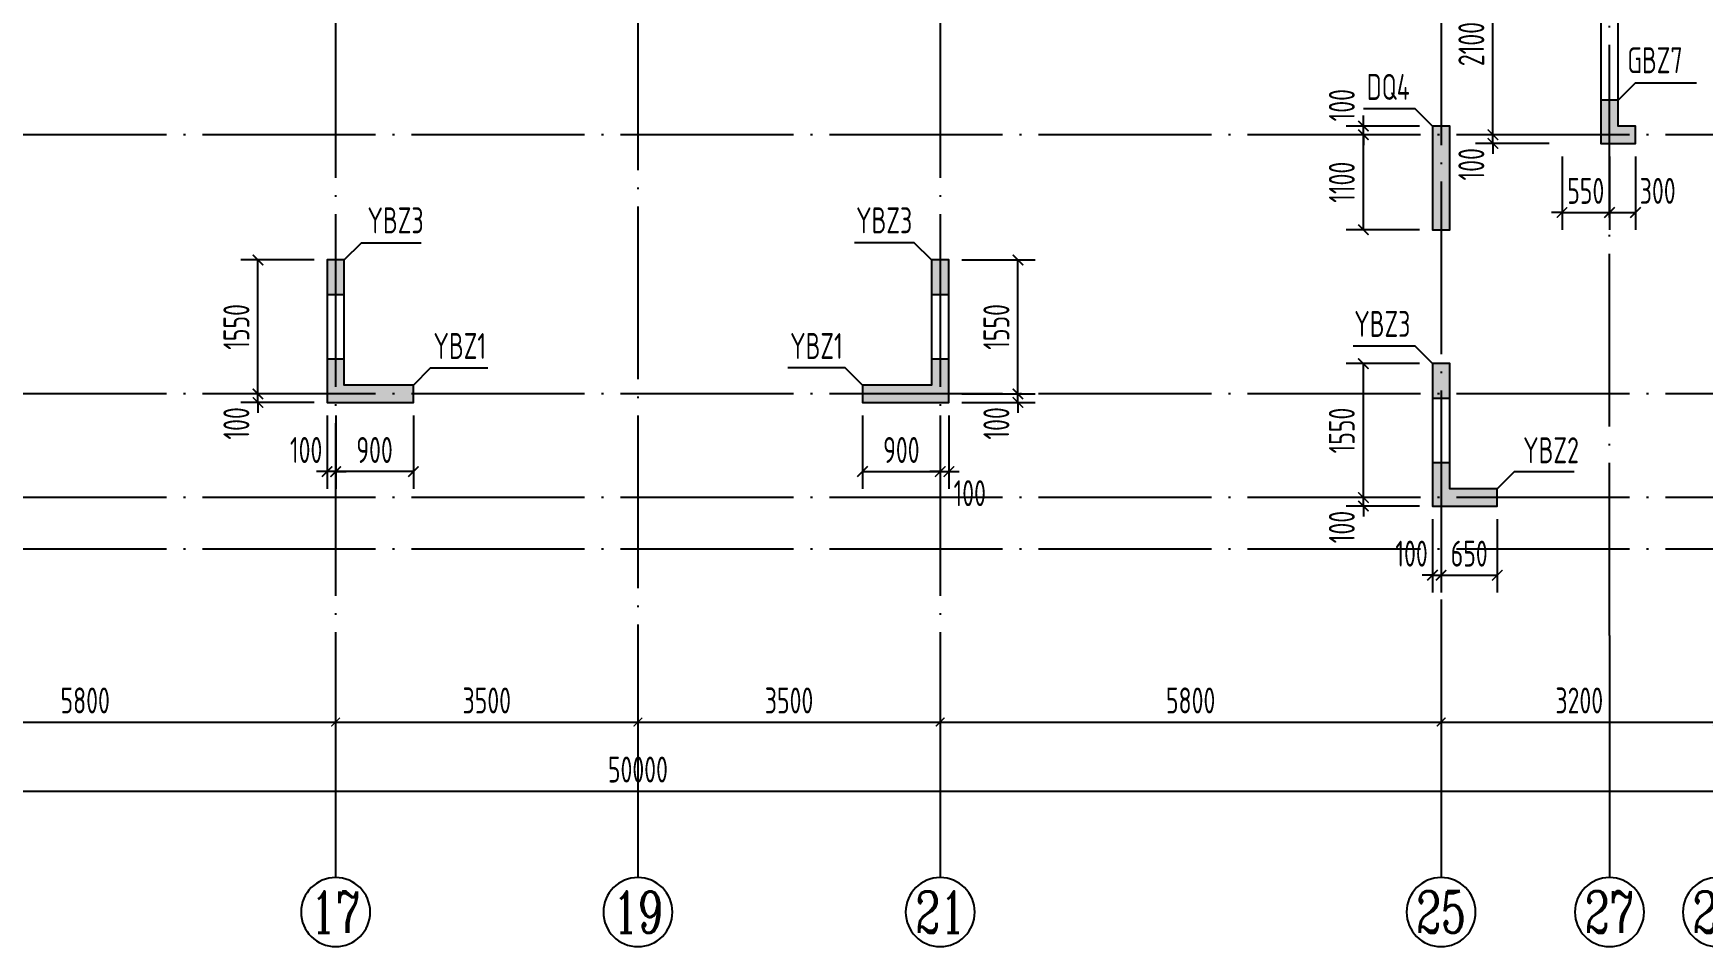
# Model space of a CAD drawing. Extents: x -1307975 to -76406, y -96289 to 379359.
# Drawn here: x -952998 to -933670, y 210168 to 220742 of the extents above; entities that cross this region are included whole.
import ezdxf
from ezdxf.enums import TextEntityAlignment as Align

# ---------------------------------------------------------------- set-up
doc = ezdxf.new("R2010")
doc.units = 0
doc.header["$LTSCALE"] = 1000
doc.linetypes.add('DOTE', pattern=[2.42, 2, -0.2, 0.02, -0.2])
doc.layers.get('0').update_dxf_attribs({"linetype": 'CONTINUOUS'})
doc.layers.get('DEFPOINTS').update_dxf_attribs({"linetype": 'CONTINUOUS'})
for name, color, linetype in [('A-AXIS', 1, 'CONTINUOUS'), ('A-DOTE', 10, 'DOTE'), ('AXIS_NUM', 7, 'CONTINUOUS'), ('S-Q墙实线', 6, 'CONTINUOUS'), ('S-Q墙标注', 3, 'CONTINUOUS'), ('S-X详图填充', 252, 'CONTINUOUS'), ('S-X详图实线', 4, 'CONTINUOUS'), ('S-Y一般标注', 3, 'CONTINUOUS'), ('S-Z柱编号', 6, 'CONTINUOUS')]:
    doc.layers.add(name, color=color, linetype=linetype)
doc.styles.add('TSSD_Axis', font='complex.shx', dxfattribs={"width": 0.7, "bigfont": 'hztxt.shx'})
doc.styles.add('TSSD_DIMENSION', font='Tssdeng.shx', dxfattribs={"width": 0.7, "bigfont": 'tssdchn.shx'})
doc.styles.add('TSSD_REIN', font='tssdeng.shx', dxfattribs={"width": 0.7, "height": 300, "bigfont": 'tssdchn.shx'})
doc.styles.add('结构文字', font='zstxt.shx', dxfattribs={"width": 0.7, "bigfont": 'zshz.shx'})
doc.dimstyles.new('STRUCK', dxfattribs={"dimtxt": 400, "dimasz": 121, "dimexe": 200, "dimexo": 150, "dimgap": 115, "dimtad": 1, "dimdec": 0, "dimdsep": 46, "dimtxsty": '结构文字', "dimblk": 'ARCHTICK', "dimcen": 400, "dimclrd": 3, "dimclre": 3, "dimclrt": 7, "dimadec": 0, "dimazin": 0, "dimtfac": 1, "dimtdec": 0, "dimtix": 1, "dimtmove": 2, "dimatfit": 3, "dimldrblk": '_DIMX', "dimfxl": 1, "dimtolj": 1, "dimtzin": 0, "dimarcsym": 0})
doc.dimstyles.new('TSSD_100_100', dxfattribs={"dimtxt": 300, "dimasz": 100, "dimexe": 100, "dimexo": 250, "dimgap": 100, "dimtad": 1, "dimdec": 0, "dimzin": 0, "dimdsep": 46, "dimtxsty": 'TSSD_DIMENSION', "dimblk": 'ARCHTICK', "dimcen": 0, "dimdle": 100, "dimclrt": 7, "dimadec": 0, "dimazin": 0, "dimtfac": 1, "dimtdec": 0, "dimtix": 1, "dimtmove": 2, "dimatfit": 3, "dimldrblk": 'ARCHTICK', "dimfxl": 1, "dimtolj": 1, "dimtzin": 0, "dimarcsym": 0})

# ---------------------------------------------------------------- blocks, each defined once
blk = doc.blocks.new('_ArchTick')
at = {"color": 0, "linetype": 'ByBlock', "const_width": 0.15}
blk.add_lwpolyline([(-0.5, -0.5), (0.5, 0.5)], dxfattribs=at)
blk = doc.blocks.new('*D303')
at = {"layer": 'DEFPOINTS', "color": 0, "transparency": 16777216}
for p in [(20300, 3600), (26100, 3600), (26100, 2600)]:
    blk.add_point(p, dxfattribs=at)
at = {"layer": 'S-Y一般标注', "color": 0, "lineweight": -2, "transparency": 16777216}
for p, q in [((20300, 3350), (20300, 2500)), ((26100, 3350), (26100, 2500)), ((20200, 2600), (26200, 2600))]:
    blk.add_line(p, q, dxfattribs=at)
at = {"layer": 'S-Y一般标注', "color": 0, "lineweight": -2, "transparency": 16777216, "xscale": 100, "yscale": 100, "zscale": 100, "rotation": 180}
blk.add_blockref('_ArchTick', (20300, 2600), dxfattribs=at)
at = {"layer": 'S-Y一般标注', "color": 0, "lineweight": -2, "transparency": 16777216, "xscale": 100, "yscale": 100, "zscale": 100}
blk.add_blockref('_ArchTick', (26100, 2600), dxfattribs=at)
at = {"layer": 'S-Y一般标注', "color": 7, "transparency": 16777216, "insert": (23200, 2850), "char_height": 300, "attachment_point": 5, "style": 'TSSD_DIMENSION'}
blk.add_mtext('\\A1;5800', dxfattribs=at)
blk = doc.blocks.new('ts_axno')
at = {"color": 0, "linetype": 'ByBlock', "lineweight": -2}
blk.add_circle((0, 0), 0.5, dxfattribs=at)
at = {"color": 0, "linetype": 'ByBlock', "lineweight": -2, "style": 'TSSD_Axis', "width": 0.7}
blk.add_attdef('A', text='', height=0.6, dxfattribs=at).set_placement((0, 0), align=Align.MIDDLE_CENTER)
blk = doc.blocks.new('*D304')
at = {"layer": 'DEFPOINTS', "color": 0, "transparency": 16777216}
for p in [(26100, 3600), (29600, 3600), (29600, 2600)]:
    blk.add_point(p, dxfattribs=at)
at = {"layer": 'S-Y一般标注', "color": 0, "lineweight": -2, "transparency": 16777216}
for p, q in [((26100, 3350), (26100, 2500)), ((29600, 3350), (29600, 2500)), ((26000, 2600), (29700, 2600))]:
    blk.add_line(p, q, dxfattribs=at)
at = {"layer": 'S-Y一般标注', "color": 0, "lineweight": -2, "transparency": 16777216, "xscale": 100, "yscale": 100, "zscale": 100, "rotation": 180}
blk.add_blockref('_ArchTick', (26100, 2600), dxfattribs=at)
at = {"layer": 'S-Y一般标注', "color": 0, "lineweight": -2, "transparency": 16777216, "xscale": 100, "yscale": 100, "zscale": 100}
blk.add_blockref('_ArchTick', (29600, 2600), dxfattribs=at)
at = {"layer": 'S-Y一般标注', "color": 7, "transparency": 16777216, "insert": (27850, 2850), "char_height": 300, "attachment_point": 5, "style": 'TSSD_DIMENSION'}
blk.add_mtext('\\A1;3500', dxfattribs=at)
blk = doc.blocks.new('*D305')
at = {"layer": 'DEFPOINTS', "color": 0, "transparency": 16777216}
for p in [(33100, 3600), (38900, 3600), (38900, 2600)]:
    blk.add_point(p, dxfattribs=at)
at = {"layer": 'S-Y一般标注', "color": 0, "lineweight": -2, "transparency": 16777216}
for p, q in [((33100, 3350), (33100, 2500)), ((38900, 3350), (38900, 2500)), ((33000, 2600), (39000, 2600))]:
    blk.add_line(p, q, dxfattribs=at)
at = {"layer": 'S-Y一般标注', "color": 0, "lineweight": -2, "transparency": 16777216, "xscale": 100, "yscale": 100, "zscale": 100, "rotation": 180}
blk.add_blockref('_ArchTick', (33100, 2600), dxfattribs=at)
at = {"layer": 'S-Y一般标注', "color": 0, "lineweight": -2, "transparency": 16777216, "xscale": 100, "yscale": 100, "zscale": 100}
blk.add_blockref('_ArchTick', (38900, 2600), dxfattribs=at)
at = {"layer": 'S-Y一般标注', "color": 7, "transparency": 16777216, "insert": (36000, 2850), "char_height": 300, "attachment_point": 5, "style": 'TSSD_DIMENSION'}
blk.add_mtext('\\A1;5800', dxfattribs=at)
blk = doc.blocks.new('*D309')
at = {"layer": 'DEFPOINTS', "color": 0, "transparency": 16777216}
for p in [(4600, 3600), (54600, 3600), (54600, 1800)]:
    blk.add_point(p, dxfattribs=at)
at = {"layer": 'S-Y一般标注', "color": 0, "lineweight": -2, "transparency": 16777216}
for p, q in [((4600, 3350), (4600, 1700)), ((54600, 3350), (54600, 1700)), ((4500, 1800), (54700, 1800))]:
    blk.add_line(p, q, dxfattribs=at)
at = {"layer": 'S-Y一般标注', "color": 0, "lineweight": -2, "transparency": 16777216, "xscale": 100, "yscale": 100, "zscale": 100, "rotation": 180}
blk.add_blockref('_ArchTick', (4600, 1800), dxfattribs=at)
at = {"layer": 'S-Y一般标注', "color": 0, "lineweight": -2, "transparency": 16777216, "xscale": 100, "yscale": 100, "zscale": 100}
blk.add_blockref('_ArchTick', (54600, 1800), dxfattribs=at)
at = {"layer": 'S-Y一般标注', "color": 7, "transparency": 16777216, "insert": (29600, 2050), "char_height": 300, "attachment_point": 5, "style": 'TSSD_DIMENSION'}
blk.add_mtext('\\A1;50000', dxfattribs=at)
blk = doc.blocks.new('*D312')
at = {"layer": 'DEFPOINTS', "color": 0, "transparency": 16777216}
for p in [(29600, 3600), (33100, 3600), (33100, 2600)]:
    blk.add_point(p, dxfattribs=at)
at = {"layer": 'S-Y一般标注', "color": 0, "lineweight": -2, "transparency": 16777216}
for p, q in [((29600, 3350), (29600, 2500)), ((33100, 3350), (33100, 2500)), ((29500, 2600), (33200, 2600))]:
    blk.add_line(p, q, dxfattribs=at)
at = {"layer": 'S-Y一般标注', "color": 0, "lineweight": -2, "transparency": 16777216, "xscale": 100, "yscale": 100, "zscale": 100, "rotation": 180}
blk.add_blockref('_ArchTick', (29600, 2600), dxfattribs=at)
at = {"layer": 'S-Y一般标注', "color": 0, "lineweight": -2, "transparency": 16777216, "xscale": 100, "yscale": 100, "zscale": 100}
blk.add_blockref('_ArchTick', (33100, 2600), dxfattribs=at)
at = {"layer": 'S-Y一般标注', "color": 7, "transparency": 16777216, "insert": (31350, 2850), "char_height": 300, "attachment_point": 5, "style": 'TSSD_DIMENSION'}
blk.add_mtext('\\A1;3500', dxfattribs=at)
blk = doc.blocks.new('*D313')
at = {"layer": 'DEFPOINTS', "color": 0, "transparency": 16777216}
for p in [(38900, 3600), (42100, 3600), (42100, 2600)]:
    blk.add_point(p, dxfattribs=at)
at = {"layer": 'S-Y一般标注', "color": 0, "lineweight": -2, "transparency": 16777216}
for p, q in [((38900, 3350), (38900, 2500)), ((42100, 3350), (42100, 2500)), ((38800, 2600), (42200, 2600))]:
    blk.add_line(p, q, dxfattribs=at)
at = {"layer": 'S-Y一般标注', "color": 0, "lineweight": -2, "transparency": 16777216, "xscale": 100, "yscale": 100, "zscale": 100, "rotation": 180}
blk.add_blockref('_ArchTick', (38900, 2600), dxfattribs=at)
at = {"layer": 'S-Y一般标注', "color": 0, "lineweight": -2, "transparency": 16777216, "xscale": 100, "yscale": 100, "zscale": 100}
blk.add_blockref('_ArchTick', (42100, 2600), dxfattribs=at)
at = {"layer": 'S-Y一般标注', "color": 7, "transparency": 16777216, "insert": (40500, 2850), "char_height": 300, "attachment_point": 5, "style": 'TSSD_DIMENSION'}
blk.add_mtext('\\A1;3200', dxfattribs=at)
blk = doc.blocks.new('*D1879')
at = {"layer": 'DEFPOINTS', "color": 0, "transparency": 16777216}
for p in [(-950398, 216568), (-949598, 216568), (-949598, 216468)]:
    blk.add_point(p, dxfattribs=at)
at = {"layer": 'S-Q墙标注', "color": 3, "lineweight": -2, "transparency": 16777216}
for p, q in [((-950398, 216568), (-950398, 216689)), ((-949748, 216568), (-950598, 216568)), ((-950398, 216468), (-950398, 216568)), ((-949748, 216468), (-950598, 216468)), ((-950398, 216468), (-950398, 216347))]:
    blk.add_line(p, q, dxfattribs=at)
at = {"layer": 'S-Q墙标注', "color": 3, "lineweight": -2, "transparency": 16777216, "xscale": 121, "yscale": 121, "zscale": 121}
for p, rotation in [((-950398, 216568), 270), ((-950398, 216468), 90)]:
    blk.add_blockref('_ArchTick', p, dxfattribs=dict(at, rotation=rotation))
at = {"layer": 'S-Q墙标注', "color": 7, "transparency": 16777216, "insert": (-950648, 216226), "char_height": 300, "attachment_point": 5, "rotation": 90, "style": 'TSSD_REIN'}
blk.add_mtext('\\A1;100', dxfattribs=at)
blk = doc.blocks.new('_DIMX')
blk.add_line((-150, 0), (150, 0))
at = {"const_width": 50}
blk.add_lwpolyline([(-70, -70), (70, 70)], dxfattribs=at)
blk = doc.blocks.new('*D1880')
at = {"layer": 'DEFPOINTS', "color": 0, "transparency": 16777216}
for p in [(-950398, 218118), (-949598, 218118), (-949598, 216568)]:
    blk.add_point(p, dxfattribs=at)
at = {"layer": 'S-Q墙标注', "color": 3, "lineweight": -2, "transparency": 16777216}
for p, q in [((-949748, 218118), (-950598, 218118)), ((-950398, 216568), (-950398, 218118)), ((-949748, 216568), (-950598, 216568))]:
    blk.add_line(p, q, dxfattribs=at)
at = {"layer": 'S-Q墙标注', "color": 3, "lineweight": -2, "transparency": 16777216, "xscale": 121, "yscale": 121, "zscale": 121}
for p, rotation in [((-950398, 218118), 90), ((-950398, 216568), 270)]:
    blk.add_blockref('_ArchTick', p, dxfattribs=dict(at, rotation=rotation))
at = {"layer": 'S-Q墙标注', "color": 7, "transparency": 16777216, "insert": (-950648, 217343), "char_height": 300, "attachment_point": 5, "rotation": 90, "style": 'TSSD_REIN'}
blk.add_mtext('\\A1;1550', dxfattribs=at)
blk = doc.blocks.new('*D1881')
at = {"layer": 'DEFPOINTS', "color": 0, "transparency": 16777216}
for p in [(-949498, 216468), (-948598, 216468), (-949498, 215668)]:
    blk.add_point(p, dxfattribs=at)
at = {"layer": 'S-Q墙标注', "color": 3, "lineweight": -2, "transparency": 16777216}
for p, q in [((-949498, 216318), (-949498, 215468)), ((-948598, 216318), (-948598, 215468)), ((-948598, 215668), (-949498, 215668))]:
    blk.add_line(p, q, dxfattribs=at)
at = {"layer": 'S-Q墙标注', "color": 3, "lineweight": -2, "transparency": 16777216, "xscale": 121, "yscale": 121, "zscale": 121, "rotation": 180}
blk.add_blockref('_ArchTick', (-949498, 215668), dxfattribs=at)
at = {"layer": 'S-Q墙标注', "color": 3, "lineweight": -2, "transparency": 16777216, "xscale": 121, "yscale": 121, "zscale": 121}
blk.add_blockref('_ArchTick', (-948598, 215668), dxfattribs=at)
at = {"layer": 'S-Q墙标注', "color": 7, "transparency": 16777216, "insert": (-949048, 215918), "char_height": 300, "attachment_point": 5, "style": 'TSSD_REIN'}
blk.add_mtext('\\A1;900', dxfattribs=at)
blk = doc.blocks.new('*D1882')
at = {"layer": 'DEFPOINTS', "color": 0, "transparency": 16777216}
for p in [(-949598, 216468), (-949498, 216468), (-949598, 215668)]:
    blk.add_point(p, dxfattribs=at)
at = {"layer": 'S-Q墙标注', "color": 3, "lineweight": -2, "transparency": 16777216}
for p, q in [((-949598, 216318), (-949598, 215468)), ((-949498, 216318), (-949498, 215468)), ((-949598, 215668), (-949719, 215668)), ((-949498, 215668), (-949598, 215668)), ((-949498, 215668), (-949377, 215668))]:
    blk.add_line(p, q, dxfattribs=at)
at = {"layer": 'S-Q墙标注', "color": 3, "lineweight": -2, "transparency": 16777216, "xscale": 121, "yscale": 121, "zscale": 121}
blk.add_blockref('_ArchTick', (-949598, 215668), dxfattribs=at)
at = {"layer": 'S-Q墙标注', "color": 3, "lineweight": -2, "transparency": 16777216, "xscale": 121, "yscale": 121, "zscale": 121, "rotation": 180}
blk.add_blockref('_ArchTick', (-949498, 215668), dxfattribs=at)
at = {"layer": 'S-Q墙标注', "color": 7, "transparency": 16777216, "insert": (-949840, 215918), "char_height": 300, "attachment_point": 5, "style": 'TSSD_REIN'}
blk.add_mtext('\\A1;100', dxfattribs=at)
blk = doc.blocks.new('*D1954')
at = {"layer": 'DEFPOINTS', "color": 0, "transparency": 16777216}
for p in [(-942398, 216568), (-941598, 216568), (-942398, 216468)]:
    blk.add_point(p, dxfattribs=at)
at = {"layer": 'S-Q墙标注', "color": 3, "lineweight": -2, "transparency": 16777216}
for p, q in [((-941598, 216568), (-941598, 216689)), ((-942248, 216568), (-941398, 216568)), ((-941598, 216468), (-941598, 216568)), ((-942248, 216468), (-941398, 216468)), ((-941598, 216468), (-941598, 216347))]:
    blk.add_line(p, q, dxfattribs=at)
at = {"layer": 'S-Q墙标注', "color": 3, "lineweight": -2, "transparency": 16777216, "xscale": 121, "yscale": 121, "zscale": 121}
for p, rotation in [((-941598, 216568), 270), ((-941598, 216468), 90)]:
    blk.add_blockref('_ArchTick', p, dxfattribs=dict(at, rotation=rotation))
at = {"layer": 'S-Q墙标注', "color": 7, "transparency": 16777216, "insert": (-941848, 216226), "char_height": 300, "attachment_point": 5, "rotation": 90, "style": 'TSSD_REIN'}
blk.add_mtext('\\A1;100', dxfattribs=at)
blk = doc.blocks.new('*D1955')
at = {"layer": 'DEFPOINTS', "color": 0, "transparency": 16777216}
for p in [(-942398, 218118), (-941598, 218118), (-942398, 216568)]:
    blk.add_point(p, dxfattribs=at)
at = {"layer": 'S-Q墙标注', "color": 3, "lineweight": -2, "transparency": 16777216}
for p, q in [((-942248, 218118), (-941398, 218118)), ((-941598, 216568), (-941598, 218118)), ((-942248, 216568), (-941398, 216568))]:
    blk.add_line(p, q, dxfattribs=at)
at = {"layer": 'S-Q墙标注', "color": 3, "lineweight": -2, "transparency": 16777216, "xscale": 121, "yscale": 121, "zscale": 121}
for p, rotation in [((-941598, 218118), 90), ((-941598, 216568), 270)]:
    blk.add_blockref('_ArchTick', p, dxfattribs=dict(at, rotation=rotation))
at = {"layer": 'S-Q墙标注', "color": 7, "transparency": 16777216, "insert": (-941848, 217343), "char_height": 300, "attachment_point": 5, "rotation": 90, "style": 'TSSD_REIN'}
blk.add_mtext('\\A1;1550', dxfattribs=at)
blk = doc.blocks.new('*D1956')
at = {"layer": 'DEFPOINTS', "color": 0, "transparency": 16777216}
for p in [(-943398, 216468), (-942498, 216468), (-942498, 215668)]:
    blk.add_point(p, dxfattribs=at)
at = {"layer": 'S-Q墙标注', "color": 3, "lineweight": -2, "transparency": 16777216}
for p, q in [((-943398, 216318), (-943398, 215468)), ((-942498, 216318), (-942498, 215468)), ((-943398, 215668), (-942498, 215668))]:
    blk.add_line(p, q, dxfattribs=at)
at = {"layer": 'S-Q墙标注', "color": 3, "lineweight": -2, "transparency": 16777216, "xscale": 121, "yscale": 121, "zscale": 121, "rotation": 180}
blk.add_blockref('_ArchTick', (-943398, 215668), dxfattribs=at)
at = {"layer": 'S-Q墙标注', "color": 3, "lineweight": -2, "transparency": 16777216, "xscale": 121, "yscale": 121, "zscale": 121}
blk.add_blockref('_ArchTick', (-942498, 215668), dxfattribs=at)
at = {"layer": 'S-Q墙标注', "color": 7, "transparency": 16777216, "insert": (-942948, 215918), "char_height": 300, "attachment_point": 5, "style": 'TSSD_REIN'}
blk.add_mtext('\\A1;900', dxfattribs=at)
blk = doc.blocks.new('*D1957')
at = {"layer": 'DEFPOINTS', "color": 0, "transparency": 16777216}
for p in [(-942498, 216468), (-942398, 216468), (-942398, 215668)]:
    blk.add_point(p, dxfattribs=at)
at = {"layer": 'S-Q墙标注', "color": 3, "lineweight": -2, "transparency": 16777216}
for p, q in [((-942498, 216318), (-942498, 215468)), ((-942398, 216318), (-942398, 215468)), ((-942498, 215668), (-942619, 215668)), ((-942498, 215668), (-942398, 215668)), ((-942398, 215668), (-942277, 215668))]:
    blk.add_line(p, q, dxfattribs=at)
at = {"layer": 'S-Q墙标注', "color": 3, "lineweight": -2, "transparency": 16777216, "xscale": 121, "yscale": 121, "zscale": 121}
blk.add_blockref('_ArchTick', (-942498, 215668), dxfattribs=at)
at = {"layer": 'S-Q墙标注', "color": 3, "lineweight": -2, "transparency": 16777216, "xscale": 121, "yscale": 121, "zscale": 121, "rotation": 180}
blk.add_blockref('_ArchTick', (-942398, 215668), dxfattribs=at)
at = {"layer": 'S-Q墙标注', "color": 7, "transparency": 16777216, "insert": (-942156, 215418), "char_height": 300, "attachment_point": 5, "style": 'TSSD_REIN'}
blk.add_mtext('\\A1;100', dxfattribs=at)
blk = doc.blocks.new('*D1958')
at = {"layer": 'DEFPOINTS', "color": 0, "transparency": 16777216}
for p in [(-937598, 215368), (-936798, 215368), (-936798, 215268)]:
    blk.add_point(p, dxfattribs=at)
at = {"layer": 'S-Q墙标注', "color": 3, "lineweight": -2, "transparency": 16777216}
for p, q in [((-936948, 215368), (-937798, 215368)), ((-937598, 215368), (-937598, 215489)), ((-937598, 215268), (-937598, 215368)), ((-936948, 215268), (-937798, 215268)), ((-937598, 215268), (-937598, 215147))]:
    blk.add_line(p, q, dxfattribs=at)
at = {"layer": 'S-Q墙标注', "color": 3, "lineweight": -2, "transparency": 16777216, "xscale": 121, "yscale": 121, "zscale": 121}
for p, rotation in [((-937598, 215368), 270), ((-937598, 215268), 90)]:
    blk.add_blockref('_ArchTick', p, dxfattribs=dict(at, rotation=rotation))
at = {"layer": 'S-Q墙标注', "color": 7, "transparency": 16777216, "insert": (-937848, 215026), "char_height": 300, "attachment_point": 5, "rotation": 90, "style": 'TSSD_REIN'}
blk.add_mtext('\\A1;100', dxfattribs=at)
blk = doc.blocks.new('*D1959')
at = {"layer": 'DEFPOINTS', "color": 0, "transparency": 16777216}
for p in [(-937598, 216918), (-936798, 216918), (-936798, 215368)]:
    blk.add_point(p, dxfattribs=at)
at = {"layer": 'S-Q墙标注', "color": 3, "lineweight": -2, "transparency": 16777216}
for p, q in [((-936948, 216918), (-937798, 216918)), ((-937598, 215368), (-937598, 216918)), ((-936948, 215368), (-937798, 215368))]:
    blk.add_line(p, q, dxfattribs=at)
at = {"layer": 'S-Q墙标注', "color": 3, "lineweight": -2, "transparency": 16777216, "xscale": 121, "yscale": 121, "zscale": 121}
for p, rotation in [((-937598, 216918), 90), ((-937598, 215368), 270)]:
    blk.add_blockref('_ArchTick', p, dxfattribs=dict(at, rotation=rotation))
at = {"layer": 'S-Q墙标注', "color": 7, "transparency": 16777216, "insert": (-937848, 216143), "char_height": 300, "attachment_point": 5, "rotation": 90, "style": 'TSSD_REIN'}
blk.add_mtext('\\A1;1550', dxfattribs=at)
blk = doc.blocks.new('*D1960')
at = {"layer": 'DEFPOINTS', "color": 0, "transparency": 16777216}
for p in [(-936798, 215268), (-936698, 215268), (-936698, 214468)]:
    blk.add_point(p, dxfattribs=at)
at = {"layer": 'S-Q墙标注', "color": 3, "lineweight": -2, "transparency": 16777216}
for p, q in [((-936798, 215118), (-936798, 214268)), ((-936698, 215118), (-936698, 214268)), ((-936798, 214468), (-936919, 214468)), ((-936798, 214468), (-936698, 214468)), ((-936698, 214468), (-936577, 214468))]:
    blk.add_line(p, q, dxfattribs=at)
at = {"layer": 'S-Q墙标注', "color": 3, "lineweight": -2, "transparency": 16777216, "xscale": 121, "yscale": 121, "zscale": 121}
blk.add_blockref('_ArchTick', (-936798, 214468), dxfattribs=at)
at = {"layer": 'S-Q墙标注', "color": 3, "lineweight": -2, "transparency": 16777216, "xscale": 121, "yscale": 121, "zscale": 121, "rotation": 180}
blk.add_blockref('_ArchTick', (-936698, 214468), dxfattribs=at)
at = {"layer": 'S-Q墙标注', "color": 7, "transparency": 16777216, "insert": (-937040, 214718), "char_height": 300, "attachment_point": 5, "style": 'TSSD_REIN'}
blk.add_mtext('\\A1;100', dxfattribs=at)
blk = doc.blocks.new('*D1961')
at = {"layer": 'DEFPOINTS', "color": 0, "transparency": 16777216}
for p in [(-936698, 215268), (-936048, 215268), (-936048, 214468)]:
    blk.add_point(p, dxfattribs=at)
at = {"layer": 'S-Q墙标注', "color": 3, "lineweight": -2, "transparency": 16777216}
for p, q in [((-936698, 215118), (-936698, 214268)), ((-936048, 215118), (-936048, 214268)), ((-936698, 214468), (-936048, 214468))]:
    blk.add_line(p, q, dxfattribs=at)
at = {"layer": 'S-Q墙标注', "color": 3, "lineweight": -2, "transparency": 16777216, "xscale": 121, "yscale": 121, "zscale": 121, "rotation": 180}
blk.add_blockref('_ArchTick', (-936698, 214468), dxfattribs=at)
at = {"layer": 'S-Q墙标注', "color": 3, "lineweight": -2, "transparency": 16777216, "xscale": 121, "yscale": 121, "zscale": 121}
blk.add_blockref('_ArchTick', (-936048, 214468), dxfattribs=at)
at = {"layer": 'S-Q墙标注', "color": 7, "transparency": 16777216, "insert": (-936373, 214718), "char_height": 300, "attachment_point": 5, "style": 'TSSD_REIN'}
blk.add_mtext('\\A1;650', dxfattribs=at)
blk = doc.blocks.new('*D1962')
at = {"layer": 'DEFPOINTS', "color": 0, "transparency": 16777216}
for p in [(-937598, 219568), (-936798, 219568), (-936798, 218468)]:
    blk.add_point(p, dxfattribs=at)
at = {"layer": 'S-Q墙标注', "color": 3, "lineweight": -2, "transparency": 16777216}
for p, q in [((-936948, 219568), (-937798, 219568)), ((-937598, 218468), (-937598, 219568)), ((-936948, 218468), (-937798, 218468))]:
    blk.add_line(p, q, dxfattribs=at)
at = {"layer": 'S-Q墙标注', "color": 3, "lineweight": -2, "transparency": 16777216, "xscale": 121, "yscale": 121, "zscale": 121}
for p, rotation in [((-937598, 219568), 90), ((-937598, 218468), 270)]:
    blk.add_blockref('_ArchTick', p, dxfattribs=dict(at, rotation=rotation))
at = {"layer": 'S-Q墙标注', "color": 7, "transparency": 16777216, "insert": (-937848, 219018), "char_height": 300, "attachment_point": 5, "rotation": 90, "style": 'TSSD_REIN'}
blk.add_mtext('\\A1;1100', dxfattribs=at)
blk = doc.blocks.new('*D1963')
at = {"layer": 'DEFPOINTS', "color": 0, "transparency": 16777216}
for p in [(-937598, 219668), (-936798, 219668), (-936798, 219568)]:
    blk.add_point(p, dxfattribs=at)
at = {"layer": 'S-Q墙标注', "color": 3, "lineweight": -2, "transparency": 16777216}
for p, q in [((-937598, 219668), (-937598, 219789)), ((-936948, 219668), (-937798, 219668)), ((-937598, 219568), (-937598, 219668)), ((-936948, 219568), (-937798, 219568)), ((-937598, 219568), (-937598, 219447))]:
    blk.add_line(p, q, dxfattribs=at)
at = {"layer": 'S-Q墙标注', "color": 3, "lineweight": -2, "transparency": 16777216, "xscale": 121, "yscale": 121, "zscale": 121}
for p, rotation in [((-937598, 219668), 270), ((-937598, 219568), 90)]:
    blk.add_blockref('_ArchTick', p, dxfattribs=dict(at, rotation=rotation))
at = {"layer": 'S-Q墙标注', "color": 7, "transparency": 16777216, "insert": (-937848, 219910), "char_height": 300, "attachment_point": 5, "rotation": 90, "style": 'TSSD_REIN'}
blk.add_mtext('\\A1;100', dxfattribs=at)
blk = doc.blocks.new('*D1984')
at = {"layer": 'DEFPOINTS', "color": 0, "transparency": 16777216}
for p in [(-936098, 219568), (-935298, 219568), (-935298, 219468)]:
    blk.add_point(p, dxfattribs=at)
at = {"layer": 'S-Q墙标注', "color": 3, "lineweight": -2, "transparency": 16777216}
for p, q in [((-936098, 219568), (-936098, 219689)), ((-935448, 219568), (-936298, 219568)), ((-935448, 219468), (-936298, 219468)), ((-936098, 219468), (-936098, 219568)), ((-936098, 219468), (-936098, 219347))]:
    blk.add_line(p, q, dxfattribs=at)
at = {"layer": 'S-Q墙标注', "color": 3, "lineweight": -2, "transparency": 16777216, "xscale": 121, "yscale": 121, "zscale": 121}
for p, rotation in [((-936098, 219568), 270), ((-936098, 219468), 90)]:
    blk.add_blockref('_ArchTick', p, dxfattribs=dict(at, rotation=rotation))
at = {"layer": 'S-Q墙标注', "color": 7, "transparency": 16777216, "insert": (-936348, 219226), "char_height": 300, "attachment_point": 5, "rotation": 90, "style": 'TSSD_REIN'}
blk.add_mtext('\\A1;100', dxfattribs=at)
blk = doc.blocks.new('*D1985')
at = {"layer": 'DEFPOINTS', "color": 0, "transparency": 16777216}
for p in [(-936098, 221668), (-935298, 221668), (-935298, 219568)]:
    blk.add_point(p, dxfattribs=at)
at = {"layer": 'S-Q墙标注', "color": 3, "lineweight": -2, "transparency": 16777216}
for p, q in [((-935448, 221668), (-936298, 221668)), ((-936098, 219568), (-936098, 221668)), ((-935448, 219568), (-936298, 219568))]:
    blk.add_line(p, q, dxfattribs=at)
at = {"layer": 'S-Q墙标注', "color": 3, "lineweight": -2, "transparency": 16777216, "xscale": 121, "yscale": 121, "zscale": 121}
for p, rotation in [((-936098, 221668), 90), ((-936098, 219568), 270)]:
    blk.add_blockref('_ArchTick', p, dxfattribs=dict(at, rotation=rotation))
at = {"layer": 'S-Q墙标注', "color": 7, "transparency": 16777216, "insert": (-936348, 220618), "char_height": 300, "attachment_point": 5, "rotation": 90, "style": 'TSSD_REIN'}
blk.add_mtext('\\A1;2100', dxfattribs=at)
blk = doc.blocks.new('*D1692')
at = {"layer": 'DEFPOINTS', "color": 0, "transparency": 16777216}
for p in [(-935298, 219468), (-934748, 219468), (-934748, 218668)]:
    blk.add_point(p, dxfattribs=at)
at = {"layer": 'S-Q墙标注', "color": 3, "lineweight": -2, "transparency": 16777216}
for p, q in [((-935298, 219318), (-935298, 218468)), ((-934748, 219318), (-934748, 218468)), ((-935298, 218668), (-935419, 218668)), ((-935298, 218668), (-934748, 218668)), ((-934748, 218668), (-934627, 218668))]:
    blk.add_line(p, q, dxfattribs=at)
at = {"layer": 'S-Q墙标注', "color": 3, "lineweight": -2, "transparency": 16777216, "xscale": 121, "yscale": 121, "zscale": 121}
blk.add_blockref('_ArchTick', (-935298, 218668), dxfattribs=at)
at = {"layer": 'S-Q墙标注', "color": 3, "lineweight": -2, "transparency": 16777216, "xscale": 121, "yscale": 121, "zscale": 121, "rotation": 180}
blk.add_blockref('_ArchTick', (-934748, 218668), dxfattribs=at)
at = {"layer": 'S-Q墙标注', "color": 7, "transparency": 16777216, "insert": (-935023, 218918), "char_height": 300, "attachment_point": 5, "style": 'TSSD_REIN'}
blk.add_mtext('\\A1;550', dxfattribs=at)
blk = doc.blocks.new('*D1693')
at = {"layer": 'DEFPOINTS', "color": 0, "transparency": 16777216}
for p in [(-934748, 219468), (-934448, 219468), (-934448, 218668)]:
    blk.add_point(p, dxfattribs=at)
at = {"layer": 'S-Q墙标注', "color": 3, "lineweight": -2, "transparency": 16777216}
for p, q in [((-934748, 219318), (-934748, 218468)), ((-934448, 219318), (-934448, 218468)), ((-934748, 218668), (-934448, 218668))]:
    blk.add_line(p, q, dxfattribs=at)
at = {"layer": 'S-Q墙标注', "color": 3, "lineweight": -2, "transparency": 16777216, "xscale": 121, "yscale": 121, "zscale": 121, "rotation": 180}
blk.add_blockref('_ArchTick', (-934748, 218668), dxfattribs=at)
at = {"layer": 'S-Q墙标注', "color": 3, "lineweight": -2, "transparency": 16777216, "xscale": 121, "yscale": 121, "zscale": 121}
blk.add_blockref('_ArchTick', (-934448, 218668), dxfattribs=at)
at = {"layer": 'S-Q墙标注', "color": 7, "transparency": 16777216, "insert": (-934190, 218918), "char_height": 300, "attachment_point": 5, "style": 'TSSD_REIN'}
blk.add_mtext('\\A1;300', dxfattribs=at)
blk = doc.blocks.new('20210726.16395156')
at = {"layer": 'A-AXIS'}
for p, q in [((26100, 3600), (26100, 800)), ((29600, 3600), (29600, 800)), ((33100, 3600), (33100, 800)), ((38900, 3600.1), (38900, 800.1)), ((40850, 3600.2), (40850, 800.2))]:
    blk.add_line(p, q, dxfattribs=at)
at = {"layer": 'A-DOTE'}
for p, q in [((29600, 18249.9), (29600, 3600)), ((38900.2, 13700), (38900, 3600)), ((40850, 3600.2), (40850, 11500)), ((26100, 10900), (26100, 3600)), ((33100, 10900), (33100, 3600)), ((55600, 9400), (3600, 9400)), ((55600, 6400), (3600, 6400)), ((55600, 5200), (3600, 5200)), ((55600, 4600), (3600, 4600))]:
    blk.add_line(p, q, dxfattribs=at)
at = {"layer": 'A-AXIS'}
ref = blk.add_blockref('ts_axno', (26100, 400), dxfattribs=dict(at, xscale=-800, yscale=800, zscale=800, rotation=180))
ref.add_attrib('10', '17', dxfattribs={"layer": 'AXIS_NUM', "height": 480, "style": 'TSSD_Axis', "width": 0.7}).set_placement((26100, 400), align=Align.MIDDLE_CENTER)
ref = blk.add_blockref('ts_axno', (29600, 400), dxfattribs=dict(at, xscale=-800, yscale=800, zscale=800, rotation=180))
ref.add_attrib('13', '19', dxfattribs={"layer": 'AXIS_NUM', "height": 480, "style": 'TSSD_Axis', "width": 0.7}).set_placement((29600, 400), align=Align.MIDDLE_CENTER)
ref = blk.add_blockref('ts_axno', (33100, 400), dxfattribs=dict(at, xscale=-800, yscale=800, zscale=800, rotation=180))
ref.add_attrib('13', '21', dxfattribs={"layer": 'AXIS_NUM', "height": 480, "style": 'TSSD_Axis', "width": 0.7}).set_placement((33100, 400), align=Align.MIDDLE_CENTER)
ref = blk.add_blockref('ts_axno', (38900, 400.1), dxfattribs=dict(at, xscale=-800, yscale=800, zscale=800, rotation=180))
ref.add_attrib('17', '25', dxfattribs={"layer": 'AXIS_NUM', "height": 480, "style": 'TSSD_Axis', "width": 0.7}).set_placement((38900, 400.1), align=Align.MIDDLE_CENTER)
ref = blk.add_blockref('ts_axno', (40850, 400.2), dxfattribs=dict(at, xscale=-800, yscale=800, zscale=800, rotation=180))
ref.add_attrib('5', '27', dxfattribs={"layer": 'AXIS_NUM', "height": 480, "style": 'TSSD_Axis', "width": 0.7}).set_placement((40850, 400.2), align=Align.MIDDLE_CENTER)
ref = blk.add_blockref('ts_axno', (42100, 400), dxfattribs=dict(at, xscale=-800, yscale=800, zscale=800, rotation=180))
ref.add_attrib('19', '28', dxfattribs={"layer": 'AXIS_NUM', "height": 480, "style": 'TSSD_Axis', "width": 0.7}).set_placement((42100, 400), align=Align.MIDDLE_CENTER)
at = {"layer": 'S-Y一般标注'}
for base, p1, p2, picture, middle in [((54600, 1800), (4600, 3600), (54600, 3600), '*D309', (29600, 2050)), ((26100, 2600), (20300, 3600), (26100, 3600), '*D303', (23200, 2850)), ((29600, 2600), (26100, 3600), (29600, 3600), '*D304', (27850, 2850)), ((33100, 2600), (29600, 3600), (33100, 3600), '*D312', (31350, 2850)), ((38900, 2600.1), (33100, 3600), (38900, 3600.1), '*D305', (36000, 2850.1)), ((42100, 2600.1), (38900, 3600.1), (42100, 3600.1), '*D313', (40500, 2850.1))]:
    dim = blk.add_linear_dim(base=base, p1=p1, p2=p2, dimstyle='TSSD_100_100', dxfattribs=at)
    dim.commit()
    dim.dimension.update_dxf_attribs({"geometry": picture, "text_midpoint": middle})

msp = doc.modelspace()

# ---------------------------------------------------------------- hatches: boundary and pattern name
at = {"layer": 'S-X详图填充'}
h = msp.add_hatch(color=256, dxfattribs=at)
h.dxf.hatch_style = 1
h.paths.add_polyline_path([(-934648.36, 219968.25), (-934848.36, 219968.25), (-934848.36, 219468.25), (-934448.36, 219468.25), (-934448.36, 219668.25), (-934648.36, 219668.25)])
h = msp.add_hatch(color=256, dxfattribs=at)
h.dxf.hatch_style = 1
h.paths.add_polyline_path([(-936798.35, 218468.25), (-936598.35, 218468.25), (-936598.35, 219668.25), (-936798.35, 219668.25)])
h = msp.add_hatch(color=256, dxfattribs=at)
h.dxf.hatch_style = 1
h.paths.add_polyline_path([(-949598.37, 217718.25), (-949398.37, 217718.25), (-949398.37, 218118.25), (-949598.37, 218118.25)])
h = msp.add_hatch(color=256, dxfattribs=at)
h.dxf.hatch_style = 1
h.paths.add_polyline_path([(-942598.35, 217718.25), (-942398.35, 217718.25), (-942398.35, 218118.25), (-942598.35, 218118.25)])
h = msp.add_hatch(color=256, dxfattribs=at)
h.dxf.hatch_style = 1
h.paths.add_polyline_path([(-949398.37, 216968.25), (-949598.37, 216968.25), (-949598.37, 216468.25), (-948598.37, 216468.25), (-948598.37, 216668.25), (-949398.37, 216668.25)])
h = msp.add_hatch(color=256, dxfattribs=at)
h.dxf.hatch_style = 1
h.paths.add_polyline_path([(-942398.35, 216968.25), (-942598.35, 216968.25), (-942598.35, 216668.25), (-943398.35, 216668.25), (-943398.35, 216468.25), (-942398.35, 216468.25)])
h = msp.add_hatch(color=256, dxfattribs=at)
h.dxf.hatch_style = 1
h.paths.add_polyline_path([(-936798.35, 216518.25), (-936598.35, 216518.25), (-936598.35, 216918.25), (-936798.35, 216918.25)])
h = msp.add_hatch(color=256, dxfattribs=at)
h.dxf.hatch_style = 1
h.paths.add_polyline_path([(-936598.35, 215768.25), (-936798.35, 215768.25), (-936798.35, 215268.25), (-936048.36, 215268.25), (-936048.36, 215468.25), (-936598.35, 215468.25)])

# ---------------------------------------------------------------- linework, layer by layer
at = {"layer": 'S-Q墙实线'}
for points in [[(-934848.36, 221568.25), (-934848.36, 219468.25), (-934448.36, 219468.25), (-934448.36, 219668.25), (-934648.36, 219668.25), (-934648.36, 221768.25), (-935298.43, 221768.25), (-935298.43, 221568.25)], [(-936598.35, 218468.25), (-936598.35, 219668.25), (-936798.35, 219668.25), (-936798.35, 218468.25)], [(-949598.37, 216468.25), (-948698.37, 216468.25), (-948598.37, 216468.25), (-948598.37, 216668.25), (-948698.37, 216668.25), (-949398.37, 216668.25), (-949398.37, 218118.25), (-949598.37, 218118.25)], [(-943298.37, 216668.25), (-943398.35, 216668.25), (-943398.35, 216468.25), (-943298.37, 216468.25), (-942398.35, 216468.25), (-942398.35, 218118.25), (-942598.35, 218118.25), (-942598.35, 216668.25)], [(-936798.35, 215268.25), (-936048.36, 215268.25), (-936048.36, 215468.25), (-936598.35, 215468.25), (-936598.35, 216918.25), (-936798.35, 216918.25)]]:
    msp.add_lwpolyline(points, close=True, dxfattribs=at)
at = {"layer": 'S-X详图实线'}
for points in [[(-934648.36, 219968.25), (-934848.36, 219968.25), (-934848.36, 219468.25), (-934448.36, 219468.25), (-934448.36, 219668.25), (-934648.36, 219668.25), (-934648.36, 219968.25)], [(-936798.35, 218468.25), (-936598.35, 218468.25), (-936598.35, 219668.25), (-936798.35, 219668.25), (-936798.35, 218468.25)], [(-949598.37, 217718.25), (-949398.37, 217718.25), (-949398.37, 218118.25), (-949598.37, 218118.25), (-949598.37, 217718.25)], [(-942598.35, 217718.25), (-942398.35, 217718.25), (-942398.35, 218118.25), (-942598.35, 218118.25), (-942598.35, 217718.25)], [(-949398.37, 216968.25), (-949598.37, 216968.25), (-949598.37, 216468.25), (-948598.37, 216468.25), (-948598.37, 216668.25), (-949398.37, 216668.25), (-949398.37, 216968.25)], [(-942398.35, 216968.25), (-942598.35, 216968.25), (-942598.35, 216668.25), (-943398.35, 216668.25), (-943398.35, 216468.25), (-942398.35, 216468.25), (-942398.35, 216968.25)], [(-936798.35, 216518.25), (-936598.35, 216518.25), (-936598.35, 216918.25), (-936798.35, 216918.25), (-936798.35, 216518.25)], [(-936598.35, 215768.25), (-936798.35, 215768.25), (-936798.35, 215268.25), (-936048.36, 215268.25), (-936048.36, 215468.25), (-936598.35, 215468.25), (-936598.35, 215768.25)]]:
    msp.add_lwpolyline(points, close=True, dxfattribs=at)
at = {"layer": 'S-Z柱编号', "color": 7}
for points in [[(-934648.36, 219968.25), (-934448.36, 220168.25), (-933741.81, 220168.25)], [(-936798.12, 219668.25), (-936998.12, 219868.25), (-937595.63, 219868.25)], [(-949398.37, 218118.25), (-949198.37, 218318.25), (-948507.56, 218318.25)], [(-942598.35, 218118.25), (-942798.35, 218318.25), (-943489.17, 218318.25)], [(-936798.33, 216918.25), (-936998.33, 217118.25), (-937717.53, 217118.25)], [(-948598.37, 216668.25), (-948398.37, 216868.25), (-947734.68, 216868.25)], [(-943398.35, 216668.25), (-943598.35, 216868.25), (-944262.04, 216868.25)], [(-936048.34, 215468.25), (-935848.34, 215668.25), (-935159.03, 215668.25)]]:
    msp.add_lwpolyline(points, dxfattribs=at)

# ---------------------------------------------------------------- block references
at = {"layer": 'A-DOTE'}
msp.add_blockref('20210726.16395156', (-975598.36, 210168.21), dxfattribs=at)

# ---------------------------------------------------------------- texts
at = {"layer": 'S-Z柱编号', "color": 7, "style": 'TSSD_REIN', "width": 0.7}
for s, p in [('GBZ7', (-934541.57, 220190.7)), ('DQ4', (-937559.17, 219881.95)), ('YBZ3', (-949130.02, 218336.92)), ('YBZ3', (-943472.47, 218336.92)), ('YBZ3', (-937704.09, 217137.75)), ('YBZ1', (-948366.19, 216882.4)), ('YBZ1', (-944236.31, 216882.4)), ('YBZ2', (-935748.34, 215675.3))]:
    msp.add_text(s, height=300, dxfattribs=at).set_placement(p, align=Align.BOTTOM_LEFT)

# ---------------------------------------------------------------- dimensions: what is measured, and where the dimension line sits
at = {"layer": 'S-Q墙标注'}
for base, p1, p2, angle, picture, middle in [((-936098.43, 221668.25), (-935298.43, 219568.25), (-935298.43, 221668.25), 90, '*D1985', (-936348.43, 220618.25)), ((-937598.35, 219568.25), (-936798.35, 218468.25), (-936798.35, 219568.25), 90, '*D1962', (-937848.35, 219018.25)), ((-950398.37, 218118.25), (-949598.37, 216568.25), (-949598.37, 218118.25), 90, '*D1880', (-950648.37, 217343.25)), ((-941598.35, 218118.25), (-942398.35, 216568.25), (-942398.35, 218118.25), 90, '*D1955', (-941848.35, 217343.25)), ((-937598.35, 216918.25), (-936798.35, 215368.25), (-936798.35, 216918.25), 90, '*D1959', (-937848.35, 216143.25)), ((-949498.36, 215668.25), (-948598.37, 216468.25), (-949498.36, 216468.25), 180, '*D1881', (-949048.37, 215918.25))]:
    dim = msp.add_linear_dim(base=base, p1=p1, p2=p2, angle=angle, dimstyle='STRUCK', override={"dimtxt": 300, "dimgap": 100, "dimtxsty": 'TSSD_REIN'}, dxfattribs=at)
    dim.commit()
    dim.dimension.update_dxf_attribs({"geometry": picture, "text_midpoint": middle})
for base, p1, p2, angle, picture, middle in [((-937598.35, 219668.25), (-936798.35, 219568.25), (-936798.35, 219668.25), 90, '*D1963', (-937848.35, 219910.18)), ((-936098.43, 219568.25), (-935298.43, 219468.25), (-935298.43, 219568.25), 90, '*D1984', (-936348.43, 219226.33)), ((-950398.37, 216568.25), (-949598.37, 216468.25), (-949598.37, 216568.25), 90, '*D1879', (-950648.37, 216226.33)), ((-941598.35, 216568.25), (-942398.35, 216468.25), (-942398.35, 216568.25), 90, '*D1954', (-941848.35, 216226.33)), ((-949598.37, 215668.25), (-949498.36, 216468.25), (-949598.37, 216468.25), 180, '*D1882', (-949840.3, 215918.25)), ((-937598.35, 215368.25), (-936798.35, 215268.25), (-936798.35, 215368.25), 90, '*D1958', (-937848.35, 215026.32))]:
    dim = msp.add_linear_dim(base=base, p1=p1, p2=p2, angle=angle, dimstyle='STRUCK', override={"dimtxt": 300, "dimgap": 100, "dimtxsty": 'TSSD_REIN'}, dxfattribs=at)
    dim.commit()
    dim.dimension.update_dxf_attribs({"geometry": picture, "text_midpoint": middle, "dimtype": 160})
for base, p1, p2, picture, middle in [((-934748.35, 218668.23), (-935298.42, 219468.23), (-934748.35, 219468.23), '*D1692', (-935023.38, 218918.23)), ((-942498.36, 215668.25), (-943398.35, 216468.25), (-942498.36, 216468.25), '*D1956', (-942948.36, 215918.25)), ((-936048.36, 214468.25), (-936698.33, 215268.25), (-936048.36, 215268.25), '*D1961', (-936373.34, 214718.25))]:
    dim = msp.add_linear_dim(base=base, p1=p1, p2=p2, dimstyle='STRUCK', override={"dimtxt": 300, "dimgap": 100, "dimtxsty": 'TSSD_REIN'}, dxfattribs=at)
    dim.commit()
    dim.dimension.update_dxf_attribs({"geometry": picture, "text_midpoint": middle})
for base, p1, p2, picture, middle in [((-934448.35, 218668.23), (-934748.35, 219468.23), (-934448.35, 219468.23), '*D1693', (-934190.27, 218918.23)), ((-942398.35, 215668.25), (-942498.36, 216468.25), (-942398.35, 216468.25), '*D1957', (-942156.43, 215418.25)), ((-936698.33, 214468.25), (-936798.35, 215268.25), (-936698.33, 215268.25), '*D1960', (-937040.27, 214718.25))]:
    dim = msp.add_linear_dim(base=base, p1=p1, p2=p2, dimstyle='STRUCK', override={"dimtxt": 300, "dimgap": 100, "dimtxsty": 'TSSD_REIN'}, dxfattribs=at)
    dim.commit()
    dim.dimension.update_dxf_attribs({"geometry": picture, "text_midpoint": middle, "dimtype": 160})

doc.saveas('drawing.dxf')
